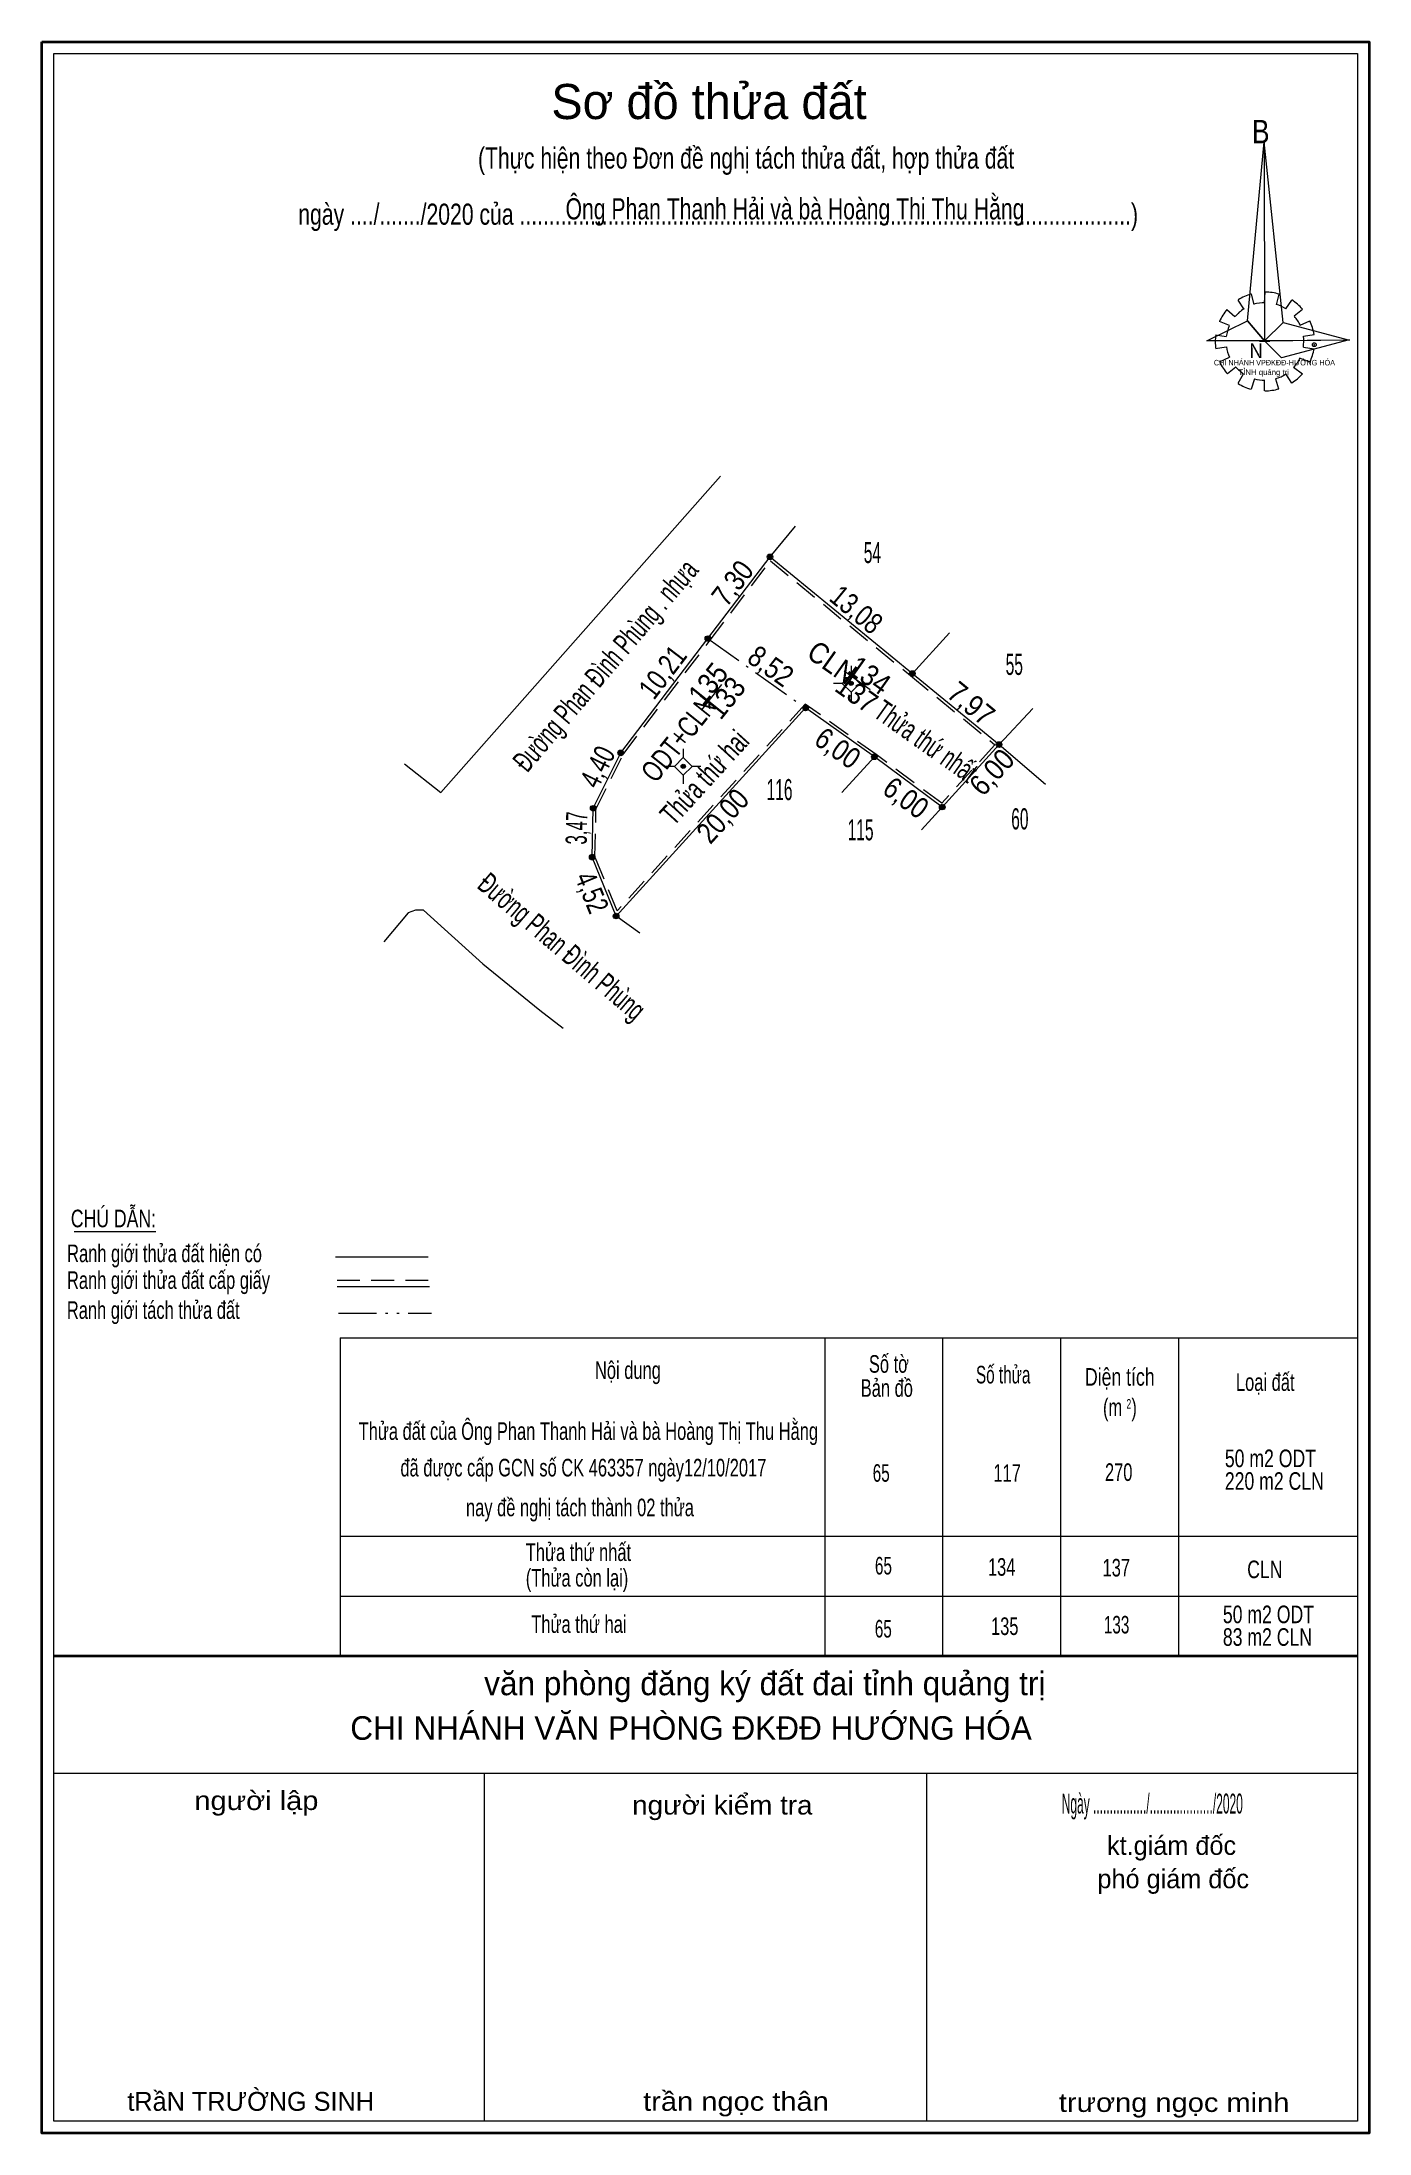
# Model space of a CAD drawing. Header units: metres. Extents: x 551882 to 551976, y 1840020 to 1840168.
import ezdxf
from ezdxf.enums import TextEntityAlignment as Align

# ---------------------------------------------------------------- set-up
doc = ezdxf.new("R2010")
doc.units = ezdxf.units.M
doc.header["$LTSCALE"] = 0.54
doc.header["$PDMODE"] = 32
doc.header["$PDSIZE"] = 0.27
for name, pattern in [('DASH_DOUBLE_DOT', [9.2, 5, -1.2, 0.3, -1.2, 0.3, -1.2]), ('DOT_DASHED', [7.7, 5, -1.2, 0.3, -1.2]), ('MEDIUM_DASHED', [4.5, 3, -1.5])]:
    doc.linetypes.add(name, pattern=pattern)
for name, color, linetype, lineweight in [('1', 7, 'Continuous', 13), ('10', 7, 'Continuous', 13), ('11', 7, 'Continuous', 13), ('13', 7, 'Continuous', 13), ('2', 7, 'Continuous', 13)]:
    doc.layers.add(name, color=color, linetype=linetype, lineweight=lineweight)
doc.layers.add('4', color=7, linetype='Continuous')

msp = doc.modelspace()

# ---------------------------------------------------------------- hatches: boundary and pattern name
at = {"layer": '10'}
for points in [[(551933.98, 1840131.71, 1), (551933.58, 1840131.71, 1)], [(551929.56, 1840125.9, 1), (551929.16, 1840125.9, 1)], [(551929.56, 1840125.9, 1), (551929.16, 1840125.9, 1)], [(551929.56, 1840125.9, 1), (551929.16, 1840125.9, 1)], [(551944.1, 1840123.42, 1), (551943.7, 1840123.42, 1)], [(551936.51, 1840120.97, 1), (551936.11, 1840120.97, 1)], [(551936.51, 1840120.97, 1), (551936.11, 1840120.97, 1)], [(551936.51, 1840120.97, 1), (551936.11, 1840120.97, 1)], [(551923.37, 1840117.78, 1), (551922.97, 1840117.78, 1)], [(551941.4, 1840117.5, 1), (551941, 1840117.5, 1)], [(551950.26, 1840118.37, 1), (551949.86, 1840118.37, 1)], [(551921.41, 1840113.84, 1), (551921.01, 1840113.84, 1)], [(551946.22, 1840113.93, 1), (551945.82, 1840113.93, 1)], [(551921.34, 1840110.37, 1), (551920.94, 1840110.37, 1)], [(551923.04, 1840106.18, 1), (551922.64, 1840106.18, 1)]]:
    msp.add_hatch(color=256, dxfattribs=at).paths.add_polyline_path(points)
at = {"layer": '11'}
for points in [[(551939.6972, 1840122.7223, 1), (551939.3972, 1840122.7223, 1)], [(551927.7617, 1840116.8214, 1), (551927.4617, 1840116.8214, 1)]]:
    msp.add_hatch(color=256, dxfattribs=at).paths.add_polyline_path(points)

# ---------------------------------------------------------------- linework, layer by layer
at = {"layer": '1'}
for p, q in [((551930.26, 1840137.45), (551910.38, 1840114.97)), ((551933.78, 1840131.71), (551935.59, 1840133.89)), ((551946.54, 1840126.31), (551943.9, 1840123.42)), ((551952.46, 1840120.93), (551950.06, 1840118.37)), ((551907.79, 1840117), (551910.38, 1840114.97)), ((551938.89, 1840114.96), (551941.2, 1840117.5)), ((551946.02, 1840113.93), (551944.54, 1840112.31)), ((551924.52, 1840104.97), (551922.84, 1840106.18)), ((551913.37, 1840102.78), (551917.41, 1840099.5)), ((551917.41, 1840099.5), (551919.08, 1840098.22))]:
    msp.add_line(p, q, dxfattribs=at)
at = {"layer": '1', "linetype": 'MEDIUM_DASHED'}
msp.add_lwpolyline([(551949.77, 1840118.35), (551945.99, 1840114.2), (551941.32, 1840117.66), (551936.28, 1840121.24), (551922.91, 1840106.55), (551921.34, 1840110.41), (551921.41, 1840113.79), (551923.34, 1840117.67), (551929.52, 1840125.78), (551933.81, 1840131.42), (551943.77, 1840123.27)], close=True, dxfattribs=at)
at = {"layer": '1'}
msp.add_lwpolyline([(551913.37, 1840102.78), (551909.16, 1840106.59), (551908.59, 1840106.6), (551908.06, 1840106.41), (551906.34, 1840104.34)], dxfattribs=at)
at = {"layer": '10', "linetype": 'DOT_DASHED'}
msp.add_line((551929.36, 1840125.9), (551936.31, 1840120.97), dxfattribs=at)
at = {"layer": '10'}
msp.add_line((551950.06, 1840118.37), (551953.37, 1840115.56), dxfattribs=at)
msp.add_lwpolyline([(551950.06, 1840118.37), (551946.02, 1840113.93), (551941.2, 1840117.5), (551936.31, 1840120.97), (551922.84, 1840106.18), (551921.14, 1840110.37), (551921.21, 1840113.84), (551923.17, 1840117.78), (551929.36, 1840125.9), (551933.78, 1840131.71), (551943.9, 1840123.42)], close=True, dxfattribs=at)
for centre in [(551933.78, 1840131.71), (551929.36, 1840125.9), (551929.36, 1840125.9), (551929.36, 1840125.9), (551943.9, 1840123.42), (551936.31, 1840120.97), (551936.31, 1840120.97), (551936.31, 1840120.97), (551923.17, 1840117.78), (551941.2, 1840117.5), (551950.06, 1840118.37), (551921.21, 1840113.84), (551946.02, 1840113.93), (551921.14, 1840110.37), (551922.84, 1840106.18)]:
    msp.add_circle(centre, 0.2, dxfattribs=at)
at = {"layer": '11'}
for p, q in [((551939.55, 1840123.97), (551939.55, 1840123.35)), ((551938.92, 1840122.72), (551938.3, 1840122.72)), ((551939.55, 1840122.1), (551939.55, 1840121.47)), ((551940.8, 1840122.72), (551940.17, 1840122.72)), ((551927.61, 1840118.07), (551927.61, 1840117.45)), ((551926.99, 1840116.82), (551926.36, 1840116.82)), ((551927.61, 1840116.2), (551927.61, 1840115.57)), ((551928.86, 1840116.82), (551928.24, 1840116.82))]:
    msp.add_line(p, q, dxfattribs=at)
for points in [[(551939.55, 1840123.35), (551938.92, 1840122.72), (551939.55, 1840122.1), (551940.17, 1840122.72)], [(551927.61, 1840117.45), (551926.99, 1840116.82), (551927.61, 1840116.2), (551928.24, 1840116.82)]]:
    msp.add_lwpolyline(points, close=True, dxfattribs=at)
for centre in [(551939.5472, 1840122.7223), (551927.6117, 1840116.8214)]:
    msp.add_circle(centre, 0.15, dxfattribs=at)
at = {"layer": '13'}
for p, q in [((551939.05, 1840123.6), (551940.91, 1840122.28)), ((551928.93, 1840120.85), (551930.35, 1840122.63))]:
    msp.add_line(p, q, dxfattribs=at)
at = {"layer": '2'}
for p, q in [((551967.98, 1840150.39), (551968.17, 1840149.65)), ((551968.94, 1840149.77), (551968.97, 1840150.53)), ((551969.95, 1840150.39), (551969.77, 1840149.63)), ((551966.25, 1840149.29), (551966.82, 1840148.79)), ((551967.46, 1840149.34), (551967.05, 1840149.96)), ((551970.45, 1840149.34), (551970.87, 1840149.96)), ((551971.62, 1840149.29), (551971.05, 1840148.81)), ((551965.45, 1840147.5), (551966.2, 1840147.38)), ((551966.43, 1840148.15), (551965.74, 1840148.43)), ((551971.46, 1840148.17), (551972.15, 1840148.5)), ((551972.47, 1840147.5), (551971.69, 1840147.38)), ((551966.2, 1840146.62), (551965.45, 1840146.5)), ((551965.74, 1840145.57), (551966.43, 1840145.9)), ((551968.58, 1840147.05), (551969.31, 1840147.05)), ((551972.17, 1840145.54), (551971.41, 1840145.83)), ((551971.69, 1840146.62), (551972.47, 1840146.5)), ((551966.89, 1840145.19), (551966.29, 1840144.71)), ((551967.05, 1840144.06), (551967.44, 1840144.73)), ((551968.21, 1840144.37), (551967.98, 1840143.64)), ((551969.7, 1840144.37), (551969.93, 1840143.66)), ((551970.87, 1840144.06), (551970.45, 1840144.71)), ((551971, 1840145.19), (551971.62, 1840144.73)), ((551968.94, 1840143.52), (551968.94, 1840144.26)), ((551884.31, 1840083.76), (551890.13, 1840083.76)), ((551902.9, 1840081.96), (551909.48, 1840081.96)), ((551903.01, 1840079.86), (551909.57, 1840079.86)), ((551903.22, 1840076.2), (551975.53, 1840076.2)), ((551903.22, 1840076.2), (551903.22, 1840053.69)), ((551937.67, 1840076.2), (551937.67, 1840053.59)), ((551946.05, 1840076.2), (551946.05, 1840053.59)), ((551954.44, 1840076.2), (551954.44, 1840053.59)), ((551962.82, 1840076.2), (551962.82, 1840053.59)), ((551903.22, 1840062.1), (551975.53, 1840062.1)), ((551903.22, 1840057.85), (551975.53, 1840057.85)), ((551882.02, 1840052.78), (551882.02, 1840019.67)), ((551882.86, 1840045.27), (551975.53, 1840045.27)), ((551913.47, 1840045.27), (551913.47, 1840020.52)), ((551944.91, 1840045.27), (551944.91, 1840020.52))]:
    msp.add_line(p, q, dxfattribs=at)
at = {"layer": '2', "linetype": 'MEDIUM_DASHED'}
msp.add_line((551903.01, 1840080.3), (551909.62, 1840080.3), dxfattribs=at)
at = {"layer": '2', "linetype": 'DASH_DOUBLE_DOT'}
msp.add_line((551903.1, 1840077.96), (551909.71, 1840077.96), dxfattribs=at)
at = {"layer": '2', "lineweight": 35}
msp.add_line((551882.86, 1840053.59), (551975.53, 1840053.59), dxfattribs=at)
at = {"layer": '2'}
for points in [[(551882.02, 1840019.67), (551882.02, 1840168.31), (551976.36, 1840168.31), (551976.36, 1840019.67)], [(551882.02, 1840019.67), (551882.02, 1840168.31), (551976.36, 1840168.31), (551976.36, 1840019.67)], [(551882.87, 1840167.48), (551975.53, 1840167.48), (551975.53, 1840020.52), (551882.87, 1840020.52)], [(551968.9, 1840161.22), (551968.94, 1840147.07), (551967.71, 1840148.48)], [(551968.9, 1840161.22), (551968.94, 1840147.07), (551970.25, 1840148.38)], [(551964.83, 1840147.07), (551967.71, 1840148.48), (551968.94, 1840147.07)], [(551974.98, 1840147.12), (551968.94, 1840147.07), (551970.25, 1840148.38)], [(551974.94, 1840147.14), (551970.13, 1840145.85), (551968.94, 1840147.07)]]:
    msp.add_lwpolyline(points, close=True, dxfattribs=at)
at = {"layer": '2', "lineweight": 35}
msp.add_lwpolyline([(551882.03, 1840168.32), (551976.37, 1840168.32), (551976.37, 1840019.68), (551882.03, 1840019.68)], close=True, dxfattribs=at)
at = {"layer": '2'}
for centre, major_axis, start_param, end_param in [((551968.9561, 1840147.0227), (3.5272, 0), 1.84955988, 2.13900916), ((551968.9561, 1840147.0227), (3.5272, 0), 1.27924208, 1.56332225), ((551968.9561, 1840147.0227), (3.5272, 0), 2.43958176, 2.72400246), ((551968.9561, 1840147.0227), (2.7644, 0), 2.13373541, 2.44496261), ((551968.9561, 1840147.0227), (2.7644, 0), 1.56985589, 1.85611068), ((551968.9561, 1840147.0227), (2.7644, 0), 1.00270906, 1.2755622), ((551968.9561, 1840147.0227), (3.5272, 0), 0.71056237, 0.99687234), ((551968.9561, 1840147.0227), (2.7644, 0), 0.42678376, 0.70646463), ((551968.9561, 1840147.0227), (3.5272, 0), 3.00667928, 3.29139349), ((551968.9561, 1840147.0227), (2.7644, 0), 2.72368549, 3.01515824), ((551968.9561, 1840147.0227), (2.7644, 0), 6.13558388, 6.41618463), ((551968.9561, 1840147.0227), (3.5272, 0), 0.1390515, 0.43393316), ((551968.9561, 1840147.0227), (2.7644, 0), 3.28229955, 3.56105054), ((551968.9561, 1840147.0227), (2.7644, 0), 5.56137327, 5.83951437), ((551968.9561, 1840147.0227), (3.5272, 0), 5.85230288, 6.13839648), ((551968.9561, 1840147.0227), (3.5272, 0), 3.56988637, 3.85691866), ((551968.9561, 1840147.0227), (2.7644, 0), 3.86077574, 4.13258255), ((551968.9561, 1840147.0227), (2.7644, 0), 4.43854677, 4.71314001), ((551968.9561, 1840147.0227), (2.7644, 0), 4.99087134, 5.28933161), ((551968.9561, 1840147.0227), (3.5272, 0), 5.28561416, 5.56798705), ((551968.9359, 1840147.0017), (3.5272, 0), 4.1470906, 4.43659307), ((551968.9561, 1840147.0227), (3.5272, 0), 4.71301008, 4.99761054)]:
    msp.add_ellipse(centre, major_axis=major_axis, ratio=0.995001, start_param=start_param, end_param=end_param, dxfattribs=at)
msp.add_point((551972.47, 1840146.79), dxfattribs=at)

# ---------------------------------------------------------------- texts
at = {"layer": '1', "width": 0.55}
for s, p in [('54', (551941.06, 1840131.27)), ('55', (551951.145, 1840123.32)), ('116', (551934.46, 1840114.42)), ('60', (551951.54, 1840112.34)), ('115', (551940.22, 1840111.56))]:
    msp.add_text(s, height=1.5, dxfattribs=at).set_placement(p, align=Align.CENTER)
at = {"layer": '1', "width": 0.65}
for s, rotation, p in [('Đường Phan Đình Phùng . nhựa', 49.602, (551922.6502, 1840123.5139)), ('Đường Phan Đình Phùng', 319.602, (551918.5039, 1840103.4486))]:
    msp.add_text(s, height=1.5, rotation=rotation, dxfattribs=at).set_placement(p, align=Align.CENTER)
at = {"layer": '13', "width": 0.9}
for s, rotation, p in [('135', 51.346, (551929.969, 1840122.2315)), ('134', 324.64, (551940.436, 1840122.68))]:
    msp.add_text(s, height=1.5, rotation=rotation, dxfattribs=at).set_placement(p, align=Align.CENTER)
at = {"layer": '2'}
msp.add_text('Sơ đồ thửa đất', height=2.495, dxfattribs=at).set_placement((551929.445, 1840162.83), align=Align.CENTER)
for s, height, width, p in [('B', 1.661, 0.85, (551968.03, 1840161.11)), ('CHI NHÁNH VPĐKĐĐ-HƯỚNG HÓA', 0.3929, 0.95, (551965.33, 1840145.32)), ('N', 1.038, 0.95, (551967.86, 1840145.84)), ('TỈNH quảng trị', 0.3931, 1.05, (551967.08, 1840144.64)), ('CHÚ DẪN:', 1.25, 0.75, (551884.08, 1840084.06)), ('Ranh giới thửa đất hiện có', 1.25, 0.7, (551883.82, 1840081.58)), ('Ranh giới thửa đất cấp giấy', 1.25, 0.7, (551883.81, 1840079.68)), ('Ranh giới tách thửa đất', 1.25, 0.7, (551883.8, 1840077.55)), ('Nội dung', 1.25, 0.7, (551921.34, 1840073.28)), ('Số tờ', 1.25, 0.7, (551940.81, 1840073.72)), ('Bản đồ', 1.25, 0.7, (551940.23, 1840072.01)), ('Số thửa', 1.25, 0.65, (551948.42, 1840072.96)), ('Diện tích', 1.25, 0.75, (551956.17, 1840072.8)), ('Loại đất', 1.25, 0.7, (551966.9, 1840072.43)), ('(m  )', 1.25, 0.7, (551957.45, 1840070.64)), ('2', 0.6914, 0.65, (551959.12, 1840071.16)), ('Thửa đất của Ông Phan Thanh Hải và bà Hoàng Thị Thu Hằng', 1.25, 0.7, (551904.54, 1840068.95)), ('đã được cấp GCN số CK 463357 ngày12/10/2017', 1.25, 0.7, (551907.51, 1840066.35)), ('65', 1.25, 0.65, (551941.08, 1840065.97)), ('117', 1.25, 0.7, (551949.66, 1840065.97)), ('270', 1.25, 0.7, (551957.59, 1840066.03)), ('50 m2 ODT', 1.25, 0.75, (551966.11, 1840067.01)), ('220 m2 CLN', 1.25, 0.75, (551966.11, 1840065.4)), ('nay đề nghị tách thành 02 thửa', 1.25, 0.7, (551912.17, 1840063.52)), ('Thửa thứ nhất', 1.25, 0.7, (551916.42, 1840060.34)), ('(Thửa còn lại)', 1.25, 0.7, (551916.42, 1840058.52)), ('65', 1.25, 0.65, (551941.24, 1840059.38)), ('134', 1.25, 0.7, (551949.27, 1840059.29)), ('137', 1.25, 0.7, (551957.42, 1840059.24)), ('CLN', 1.25, 0.75, (551967.7, 1840059.12)), ('Thửa thứ hai', 1.25, 0.7, (551916.81, 1840055.23)), ('50 m2 ODT', 1.25, 0.75, (551965.97, 1840055.92)), ('65', 1.25, 0.65, (551941.23, 1840054.9)), ('135', 1.25, 0.7, (551949.49, 1840055.08)), ('133', 1.25, 0.65, (551957.51, 1840055.19)), ('83 m2 CLN', 1.25, 0.75, (551965.97, 1840054.31))]:
    msp.add_text(s, height=height, dxfattribs=dict(at, width=width)).set_placement(p)
for s, height, width, p in [('(Thực hiện theo Đơn đề nghị tách thửa đất, hợp thửa đất', 1.5, 0.75, (551932.08, 1840159.31)), ('ngày ..../......./2020 của ........................................................................................................)', 1.5, 0.75, (551930.095, 1840155.32)), ('Ông Phan Thanh Hải và bà Hoàng Thị Thu Hằng', 1.5, 0.75, (551935.555, 1840155.7)), ('Ngày ................/.................../2020', 1.415, 0.45, (551960.955, 1840042.39))]:
    msp.add_text(s, height=height, dxfattribs=dict(at, width=width)).set_placement(p, align=Align.CENTER)
for s, rotation, width, p in [('7,30', 52.738, 0.85, (551931.7115, 1840129.3959)), ('13,08', 320.677, 0.8, (551939.4497, 1840127.3877)), ('10,21', 52.681, 0.8, (551926.7471, 1840123.0703)), ('8,52', 324.65, 0.85, (551933.4061, 1840123.3381)), ('7,97', 320.655, 0.9, (551947.6095, 1840120.7019)), ('Thửa thứ nhất', 324.65, 0.65, (551944.4411, 1840117.9945)), ('Thửa thứ hai', 47.674, 0.7, (551929.673, 1840115.525)), ('6,00', 324.64, 0.85, (551938.166, 1840117.5078)), ('4,40', 63.551, 0.75, (551922.192, 1840116.451)), ('6,00', 47.701, 0.9, (551950.0995, 1840115.9102)), ('20,00', 47.674, 0.85, (551930.9735, 1840112.795)), ('6,00', 323.474, 0.85, (551943.0036, 1840113.9874)), ('3,47', 88.844, 0.6, (551920.7728, 1840112.4199)), ('4,52', 292.084, 0.75, (551920.4288, 1840107.582))]:
    msp.add_text(s, height=1.5, rotation=rotation, dxfattribs=dict(at, width=width)).set_placement(p, align=Align.CENTER)
for s, rotation, width, p in [('CLN', 324.64, 0.9, (551939.2319, 1840122.5482)), ('ODT+CLN', 51.346, 0.75, (551930.0776, 1840121.0831))]:
    msp.add_text(s, height=1.5, rotation=rotation, dxfattribs=dict(at, width=width)).set_placement(p, align=Align.RIGHT)
for s, height, p in [('văn phòng đăng ký đất đai tỉnh quảng trị', 1.677, (551953.36, 1840050.8)), ('CHI NHÁNH VĂN PHÒNG ĐKĐĐ HƯỚNG HÓA', 1.677, (551952.39, 1840047.63)), ('kt.giám đốc', 1.342, (551966.91, 1840039.45)), ('phó giám đốc', 1.342, (551967.83, 1840037.08)), ('tRầN TRƯỜNG SINH', 1.342, (551905.63, 1840021.26))]:
    msp.add_text(s, height=height, dxfattribs=at).set_placement(p, align=Align.RIGHT)
for s, width, p in [('người lập', 1.15, (551901.68, 1840042.64)), ('người kiểm tra', 1.1, (551936.8, 1840042.32)), ('trần ngọc thân', 1.15, (551937.96, 1840021.26)), ('trương ngọc minh', 1.15, (551970.7, 1840021.18))]:
    msp.add_text(s, height=1.342, dxfattribs=dict(at, width=width)).set_placement(p, align=Align.RIGHT)
at = {"layer": '4', "width": 0.9}
for s, rotation, p in [('133', 51.346, (551931.215, 1840121.2265)), ('137', 324.64, (551939.511, 1840121.3707))]:
    msp.add_text(s, height=1.5, rotation=rotation, dxfattribs=at).set_placement(p, align=Align.CENTER)

doc.saveas('drawing.dxf')
